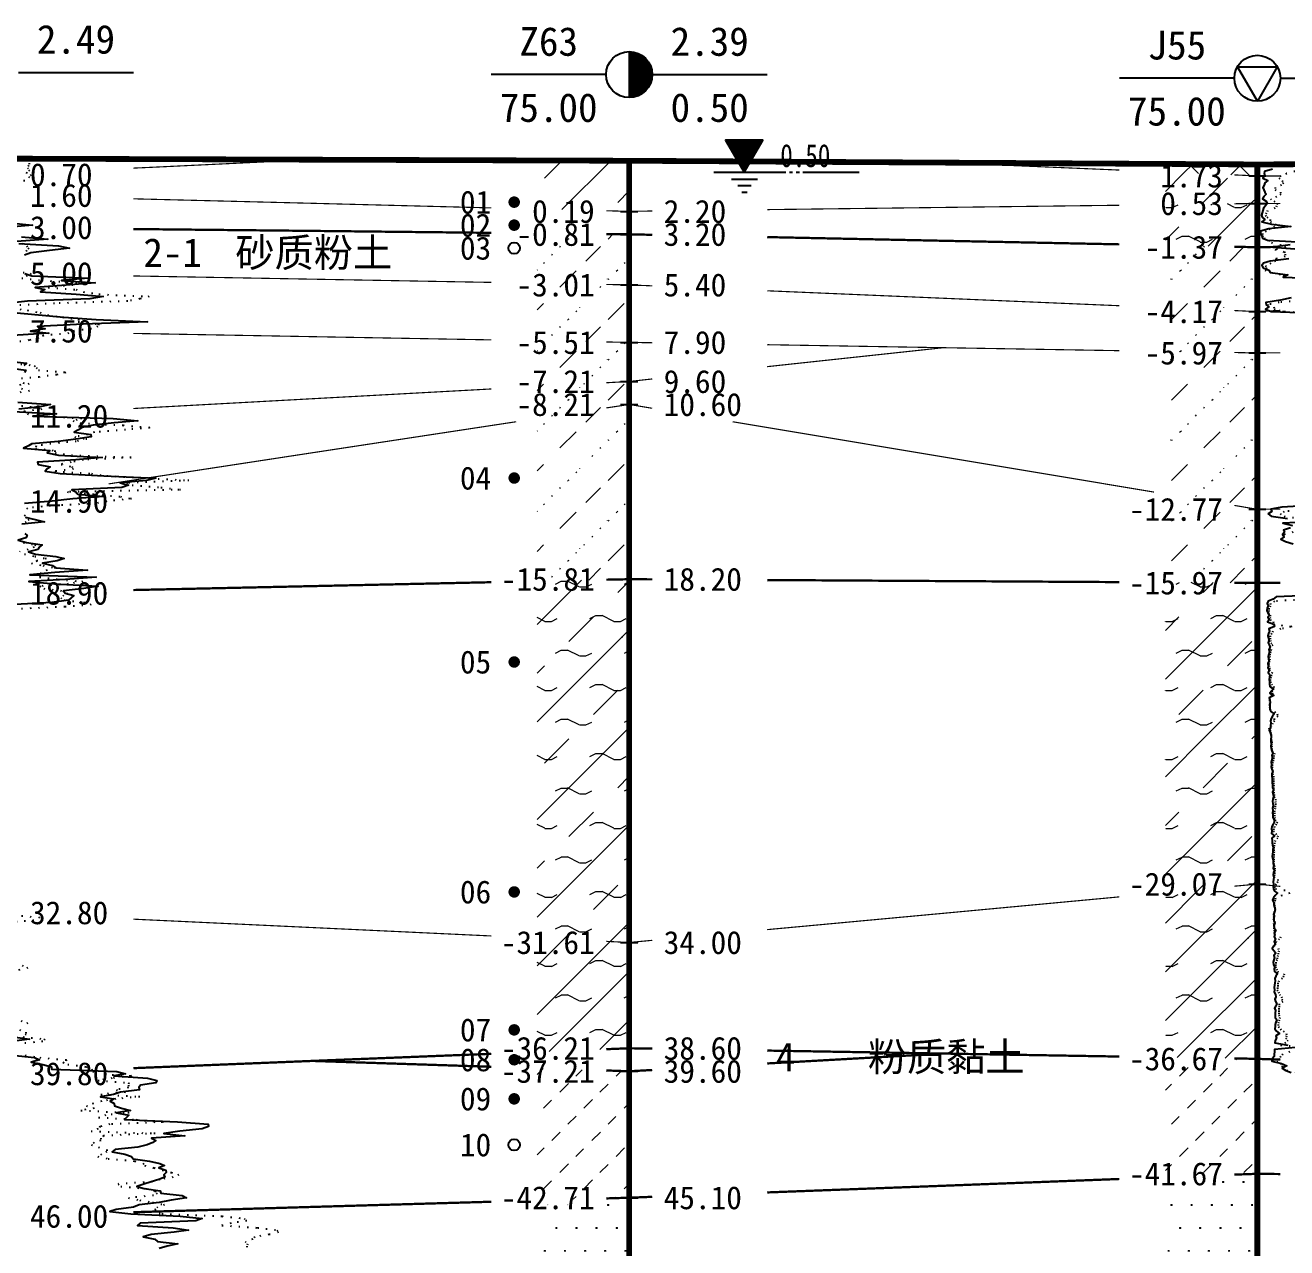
# Model space of a CAD drawing. Extents: x -37 to 3540, y -1485 to 297.
# Drawn here: x 779.8 to 889.5, y -471.7 to -365.4 of the extents above; entities that cross this region are included whole.
import ezdxf
from ezdxf.enums import TextEntityAlignment as Align

# ---------------------------------------------------------------- set-up
doc = ezdxf.new("R2010")
doc.units = 0
doc.linetypes.add('DOT', pattern=[6.35, 0, -6.35])
doc.layers.get('0').update_dxf_attribs({"linetype": 'CONTINUOUS'})
for name, color, linetype in [('CURVE', 200, 'CONTINUOUS'), ('HOLE', 41, 'CONTINUOUS'), ('SAMPLE', 1, 'CONTINUOUS'), ('STRATUM', 241, 'CONTINUOUS')]:
    doc.layers.add(name, color=color, linetype=linetype)
doc.layers.add('HATCH', color=7, linetype='CONTINUOUS', lineweight=13)
doc.styles.add('ST', font='')
doc.styles.get('ST').set_extended_font_data('SimSun')
pattern_1 = [(45, (851.434, -594), (-4.24264, 4.24264), [10, 0]), (45, (852.495, -597.182), (-2.12132, 6.36396), [3, -3])]
pattern_2 = [(45, (851.434, -594), (-7e-07, 6.99998), [1.97196, -7.92754]), (45, (854.2467, -591.171), (-7e-07, 6.99998), [1.99367, -7.90583]), (45, (856.5013, -588.918), (-7e-07, 6.99998), [1.8136, -8.08588]), (26.565, (851.434, -590.5), (7, 7), [0.0965, -15.55598]), (36.8699, (852.1339, -589.8), (7, 7), [0.19775, -34.80225]), (315, (854.934, -587.024), (6.99998, 1e-06), [0.03305, -9.86644]), (26.565, (854.934, -594), (7, 7), [0.14475, -15.50773]), (26.565, (855.634, -593.3), (7, 7), [0.10528, -15.5472]), (90, (855.984, -592.95), (-7, -5e-07), [0.02877, -6.97123]), (26.565, (856.334, -592.6), (7, 7), [0.091, -31.21394]), (36.8699, (857.0339, -591.9), (7, 7), [0.1107, -34.8893]), (45, (857.734, -591.2), (-2e-07, 6.99998), [0.10911, -9.79038]), (315, (858.348, -590.452), (6.99998, 1e-06), [0.03305, -9.86644]), (36.8699, (852.8339, -589.1), (7, 7), [0.10224, -34.89776]), (53.1301, (853.5339, -588.4), (14, 21), [0.13438, -34.86562]), (53.1301, (854.2339, -587.7), (14, 21), [0.12625, -34.87375])]
pattern_3 = [(45, (851.434, -594), (-4.24264, 4.24264), [10, 0]), (45, (852.495, -597.182), (-2.12132, 6.36396), [3, -3]), (26.565, (852.508, -594.2536), (5.999823, 5.999812), [0.567, -12.849]), (0, (851.941, -594.2536), (0, 6), [0.567, -5.433]), (26.565, (849.8526, -594), (5.999823, 5.999812), [0.567, -12.849]), (0, (850.36, -593.7464), (0, 6), [0.567, -5.433]), (153.435, (851.941, -594.2536), (-5.999818, -5e-06), [1.134, -12.2826]), (26.565, (855.508, -591.2536), (5.999823, 5.999812), [0.567, -12.849]), (0, (854.941, -591.2536), (0, 6), [0.567, -5.433]), (26.565, (852.8526, -591), (5.999823, 5.999812), [0.567, -12.849]), (0, (853.36, -590.7464), (0, 6), [0.567, -5.433]), (153.435, (854.941, -591.2536), (-5.999818, -5e-06), [1.134, -12.2826])]
pattern_4 = [(45, (851.434, -594), (-2.12132, 2.12132), [10, 0]), (26.565, (852.508, -594.2536), (5.999823, 5.99981), [0.567, -12.849]), (0, (851.941, -594.2536), (0, 6), [0.567, -5.433]), (26.565, (849.8526, -594), (5.999823, 5.99981), [0.567, -12.849]), (0, (850.36, -593.7464), (0, 6), [0.567, -5.433]), (153.435, (851.941, -594.2536), (-5.999818, -5e-06), [1.134, -12.2826]), (26.565, (855.508, -591.2536), (5.999823, 5.99981), [0.567, -12.849]), (0, (854.941, -591.2536), (0, 6), [0.567, -5.433]), (26.565, (852.8526, -591), (5.999823, 5.99981), [0.567, -12.849]), (0, (853.36, -590.7464), (0, 6), [0.567, -5.433]), (153.435, (854.941, -591.2536), (-5.999818, -5e-06), [1.134, -12.2826])]
pattern_5 = [(45, (851.434, -594), (-6e-07, 6.99998), [0.9473, -8.9522]), (45, (852.834, -592.6), (-6e-07, 6.99998), [0.9869, -8.9126]), (45, (854.234, -591.2), (-6e-07, 6.99998), [1.06018, -8.8393]), (45, (855.634, -589.8), (-6e-07, 6.99998), [0.94918, -8.95032]), (45, (857.034, -588.4), (-6e-07, 6.99998), [1.0365, -8.863]), (45, (854.934, -594), (-6e-07, 6.99998), [1.01335, -8.88615]), (45, (856.334, -592.6), (-6e-07, 6.99998), [1.07896, -12.12037]), (45, (857.734, -591.2), (-6e-07, 6.99998), [0.99882, -8.90067]), (45, (852.134, -589.8), (-4e-07, 6.99998), [1.05533, -8.84416]), (45, (853.534, -588.4), (-4e-07, 6.99998), [1.0365, -8.863])]
pattern_6 = [(82.875, (850.5993, -595.206), (0.000369, 10.000176), [0.0893, -80.5337]), (143.13, (850.7003, -595.2818), (-29.999964, 20.000054), [0.12627, -49.87373]), (172.875, (850.8775, -595.304), (-70.000246, 9.99966), [0.17857, -80.44443]), (206.565, (851.056, -595.2147), (-9.9997, -9.99969), [0.19954, -22.16046]), (243.435, (851.145, -595.0363), (9e-06, -9.9997), [0.19954, -22.16146]), (255.964, (851.2345, -594.679), (-0.0002, -9.9995), [0.36813, -40.86287]), (255.964, (851.5445, -593.439), (-0.0002, -9.9995), [1.2784, -39.9526]), (255.964, (851.613, -593.165), (-0.0002, -9.9995), [0.28235, -40.94865]), (216.87, (851.8032, -592.9108), (-9.999982, -10.000018), [0.12627, -49.87373]), (243.435, (851.702, -592.9865), (9e-06, -9.9997), [0.19954, -22.16146]), (206.565, (851.9817, -592.8215), (-9.9997, -9.99969), [0.19954, -22.16046]), (172.875, (852.1589, -592.8437), (-70.000246, 9.99966), [0.17857, -80.44443]), (143.13, (852.26, -592.9194), (-29.999964, 20.000054), [0.12627, -49.87373]), (82.875, (852.2488, -593.008), (0.000369, 10.000176), [0.0893, -80.5337]), (0, (851.104, -593.66), (0, 10), [0.89286, -9.10714]), (0, (851.4589, -594), (1, 2), [0, -1.75]), (0, (851.4339, -593.975), (1, 2), [0, -1.75]), (0, (851.4339, -594), (1, 2), [0, -1.75]), (0, (851.4089, -594), (1, 2), [0, -1.75]), (0, (851.4339, -594.025), (1, 2), [0, -1.75])]

# ---------------------------------------------------------------- blocks, each defined once
blk = doc.blocks.new('H_sam_hole')
blk.add_line((0, 2), (0, -2))
at = {"const_width": 2}
blk.add_lwpolyline([(0, -1, 0.414214), (1, 0, 0.414214), (0, 1, 1)], format="xyb", dxfattribs=at)
blk.add_circle((0, 0), 2)
blk = doc.blocks.new('H_cpt_hole')
for p, q in [((-1.73, 1), (1.73, 1)), ((0, -2), (-1.73, 1)), ((1.73, 1), (0, -2))]:
    blk.add_line(p, q)
blk.add_circle((0, 0), 2)
blk = doc.blocks.new('SampleSoilUndisturbed')
at = {"const_width": 0.5}
blk.add_lwpolyline([(-0.25, 0, 1), (0.25, 0, 1)], format="xyb", close=True, dxfattribs=at)
blk = doc.blocks.new('SampleSoilDisturbed')
blk.add_circle((0, 0), 0.5)
blk = doc.blocks.new('Gwl')
blk.add_lwpolyline([(0, 0, 0, 3.22, 0), (0, 2.79, 3.22, 3.22, 0)], format="xyseb")
blk.add_lwpolyline([(0, 0), (1.61, 2.79), (-1.61, 2.79)], close=True)
for points in [[(-2.63, 0), (3.61, 0)], [(3.93, 0), (4.21, 0)], [(4.53, 0), (4.8, 0)], [(5.09, 0), (9.99, 0)], [(-1.09, -0.61), (1.16, -0.61)], [(-0.54, -1.14), (0.61, -1.14)], [(-0.19, -1.74), (0.26, -1.74)]]:
    blk.add_lwpolyline(points)
at = {"style": 'ST', "width": 0.8}
blk.add_attdef('*GWL', (3.14, 0.45), '', height=2, dxfattribs=at)

msp = doc.modelspace()

# ---------------------------------------------------------------- hatches: boundary and pattern name
at = {"layer": 'HATCH'}
h = msp.add_hatch(dxfattribs=at)
h.set_pattern_fill('FZNT', color=32, style=0)
h.set_pattern_definition(pattern_1)
h.paths.add_polyline_path([(832.28, -377.18), (824.28, -377.15), (824.28, -381.38), (832.28, -381.58)])
h.paths.add_polyline_path([(823.07, -383.07), (829.77, -383.07), (829.77, -380.13), (823.07, -380.13)], flags=9)
h = msp.add_hatch(dxfattribs=at)
h.set_pattern_fill('STT', color=50, style=0)
h.set_pattern_definition([(45, (851.434, -594), (-2.12132, 2.12132), [10, 0]), (135, (851.434, -594), (-2.12132, -2.12132), [10, 0])])
h.paths.add_polyline_path([(886.91, -377.5), (878.91, -377.45), (878.91, -378.16), (886.91, -378.5)])
h.paths.add_polyline_path([(877.7, -379.99), (884.4, -379.99), (884.4, -377.05), (877.7, -377.05)], flags=9)
h = msp.add_hatch(dxfattribs=at)
h.set_pattern_fill('FZNT', color=32, style=0)
h.set_pattern_definition(pattern_1)
h.paths.add_polyline_path([(886.91, -378.5), (878.91, -378.16), (878.91, -381), (886.91, -380.9)])
h.paths.add_polyline_path([(877.7, -382.39), (884.4, -382.39), (884.4, -379.45), (877.7, -379.45)], flags=9)
h.paths.add_polyline_path([(877.7, -379.99), (884.4, -379.99), (884.4, -377.05), (877.7, -377.05)], flags=9)
h = msp.add_hatch(dxfattribs=at)
h.set_pattern_fill('YNFNT', color=251, style=0)
h.set_pattern_definition(pattern_3)
h.paths.add_polyline_path([(886.91, -380.9), (878.91, -381), (878.91, -384.53), (886.91, -384.7)])
h.paths.add_polyline_path([(876.27, -386.19), (884.4, -386.19), (884.4, -383.25), (876.27, -383.25)], flags=9)
h.paths.add_polyline_path([(877.7, -382.39), (884.4, -382.39), (884.4, -379.45), (877.7, -379.45)], flags=9)
h = msp.add_hatch(dxfattribs=at)
h.set_pattern_fill('SZFT', color=52, style=0)
h.set_pattern_definition(pattern_2)
h.paths.add_polyline_path([(832.28, -383.58), (824.28, -383.49), (824.28, -387.83), (832.28, -387.98)])
h.paths.add_polyline_path([(821.64, -389.47), (829.77, -389.47), (829.77, -386.53), (821.64, -386.53)], flags=9)
h.paths.add_polyline_path([(821.64, -385.07), (829.77, -385.07), (829.77, -382.13), (821.64, -382.13)], flags=9)
h = msp.add_hatch(dxfattribs=at)
h.set_pattern_fill('SZFT', color=52, style=0)
h.set_pattern_definition(pattern_2)
h.paths.add_polyline_path([(886.91, -384.7), (878.91, -384.53), (878.91, -389.96), (886.91, -390.3)])
h.paths.add_polyline_path([(876.28, -391.78), (884.4, -391.78), (884.4, -388.87), (876.28, -388.87)], flags=9)
h.paths.add_polyline_path([(876.27, -386.19), (884.4, -386.19), (884.4, -383.25), (876.27, -383.25)], flags=9)
h = msp.add_hatch(dxfattribs=at)
h.set_pattern_fill('SZFT', color=52, style=0)
h.set_pattern_definition(pattern_2)
h.paths.add_polyline_path([(832.28, -387.98), (824.28, -387.83), (824.28, -392.83), (832.28, -392.98)])
h.paths.add_polyline_path([(821.64, -394.46), (829.77, -394.46), (829.77, -391.55), (821.64, -391.55)], flags=9)
h.paths.add_polyline_path([(821.64, -389.47), (829.77, -389.47), (829.77, -386.53), (821.64, -386.53)], flags=9)
h = msp.add_hatch(dxfattribs=at)
h.set_pattern_fill('SZFT', color=52, style=0)
h.set_pattern_definition(pattern_2)
h.paths.add_polyline_path([(886.91, -390.3), (878.91, -389.96), (878.91, -393.76), (886.91, -393.9)])
h.paths.add_polyline_path([(876.27, -395.39), (884.4, -395.39), (884.4, -392.45), (876.27, -392.45)], flags=9)
h.paths.add_polyline_path([(876.28, -391.78), (884.4, -391.78), (884.4, -388.87), (876.28, -388.87)], flags=9)
h = msp.add_hatch(dxfattribs=at)
h.set_pattern_fill('SZFT', color=52, style=0)
h.set_pattern_definition(pattern_2)
h.paths.add_polyline_path([(832.28, -392.98), (824.28, -392.83), (824.28, -396.81), (832.28, -396.38)])
h.paths.add_polyline_path([(821.64, -397.86), (829.77, -397.86), (829.77, -394.95), (821.64, -394.95)], flags=9)
h.paths.add_polyline_path([(821.64, -394.46), (829.77, -394.46), (829.77, -391.55), (821.64, -391.55)], flags=9)
h = msp.add_hatch(dxfattribs=at)
h.set_pattern_fill('SZFT', color=52, style=0)
h.set_pattern_definition(pattern_2)
h.paths.add_polyline_path([(886.91, -393.9), (878.91, -393.76), (878.91, -406.16), (886.91, -407.5)])
h.paths.add_polyline_path([(874.85, -408.98), (884.4, -408.98), (884.4, -406.07), (874.85, -406.07)], flags=9)
h.paths.add_polyline_path([(876.27, -395.39), (884.4, -395.39), (884.4, -392.45), (876.27, -392.45)], flags=9)
h = msp.add_hatch(dxfattribs=at)
h.set_pattern_fill('SZFT', color=52, style=0)
h.set_pattern_definition(pattern_2)
h.paths.add_polyline_path([(832.28, -396.38), (824.28, -396.81), (824.28, -399.6), (832.28, -398.38)])
h.paths.add_polyline_path([(821.64, -399.87), (829.77, -399.87), (829.77, -396.93), (821.64, -396.93)], flags=9)
h.paths.add_polyline_path([(821.64, -397.86), (829.77, -397.86), (829.77, -394.95), (821.64, -394.95)], flags=9)
h = msp.add_hatch(dxfattribs=at)
h.set_pattern_fill('SZFT', color=52, style=0)
h.set_pattern_definition(pattern_2)
h.paths.add_polyline_path([(832.28, -398.38), (824.28, -399.6), (824.28, -413.75), (832.28, -413.58)])
h.paths.add_polyline_path([(820.21, -415.07), (829.77, -415.07), (829.77, -412.13), (820.21, -412.13)], flags=9)
h.paths.add_polyline_path([(821.64, -399.87), (829.77, -399.87), (829.77, -396.93), (821.64, -396.93)], flags=9)
h = msp.add_hatch(dxfattribs=at)
h.set_pattern_fill('SZFT', color=52, style=0)
h.set_pattern_definition(pattern_2)
h.paths.add_polyline_path([(886.91, -407.5), (878.91, -406.16), (878.91, -413.85), (886.91, -413.9)])
h.paths.add_polyline_path([(874.84, -415.39), (884.4, -415.39), (884.4, -412.45), (874.84, -412.45)], flags=9)
h.paths.add_polyline_path([(874.85, -408.98), (884.4, -408.98), (884.4, -406.07), (874.85, -406.07)], flags=9)
h = msp.add_hatch(dxfattribs=at)
h.set_pattern_fill('YNFNT', color=251, style=0)
h.set_pattern_definition(pattern_3)
h.paths.add_polyline_path([(832.28, -413.58), (824.28, -413.75), (824.28, -444.8), (832.28, -445.18)])
h.paths.add_polyline_path([(820.21, -446.67), (829.77, -446.67), (829.77, -443.73), (820.21, -443.73)], flags=9)
h.paths.add_polyline_path([(820.21, -415.07), (829.77, -415.07), (829.77, -412.13), (820.21, -412.13)], flags=9)
h = msp.add_hatch(dxfattribs=at)
h.set_pattern_fill('YNFNT', color=251, style=0)
h.set_pattern_definition(pattern_3)
h.paths.add_polyline_path([(886.91, -413.9), (878.91, -413.85), (878.91, -440.84), (886.91, -440.1)])
h.paths.add_polyline_path([(874.84, -441.59), (884.4, -441.59), (884.4, -438.65), (874.84, -438.65)], flags=9)
h.paths.add_polyline_path([(874.84, -415.39), (884.4, -415.39), (884.4, -412.45), (874.84, -412.45)], flags=9)
h = msp.add_hatch(dxfattribs=at)
h.set_pattern_fill('YNNT', color=251, style=0)
h.set_pattern_definition(pattern_4)
h.paths.add_polyline_path([(886.91, -440.1), (878.91, -440.84), (878.91, -455.16), (886.91, -455.3)])
h.paths.add_polyline_path([(874.84, -456.79), (884.4, -456.79), (884.4, -453.85), (874.84, -453.85)], flags=9)
h.paths.add_polyline_path([(874.84, -441.59), (884.4, -441.59), (884.4, -438.65), (874.84, -438.65)], flags=9)
h = msp.add_hatch(dxfattribs=at)
h.set_pattern_fill('YNNT', color=251, style=0)
h.set_pattern_definition(pattern_4)
h.paths.add_polyline_path([(832.28, -445.18), (824.28, -444.8), (824.28, -454.7), (832.28, -454.38)])
h.paths.add_polyline_path([(820.21, -455.87), (829.77, -455.87), (829.77, -452.93), (820.21, -452.93)], flags=9)
h.paths.add_polyline_path([(820.21, -446.67), (829.77, -446.67), (829.77, -443.73), (820.21, -443.73)], flags=9)
h = msp.add_hatch(dxfattribs=at)
h.set_pattern_fill('NZFT', color=52, style=0)
h.set_pattern_definition(pattern_5)
h.paths.add_polyline_path([(886.91, -455.3), (878.91, -455.16), (878.91, -465.6), (886.91, -465.3)])
h.paths.add_polyline_path([(874.84, -466.79), (884.4, -466.79), (884.4, -463.85), (874.84, -463.85)], flags=9)
h.paths.add_polyline_path([(874.84, -456.79), (884.4, -456.79), (884.4, -453.85), (874.84, -453.85)], flags=9)
h = msp.add_hatch(dxfattribs=at)
h.set_pattern_fill('NZFT', color=52, style=0)
h.set_pattern_definition(pattern_5)
h.paths.add_polyline_path([(832.28, -456.38), (824.28, -456.12), (824.28, -467.61), (832.28, -467.38)])
h.paths.add_polyline_path([(820.21, -468.86), (829.77, -468.86), (829.77, -465.95), (820.21, -465.95)], flags=9)
h.paths.add_polyline_path([(820.21, -457.87), (829.77, -457.87), (829.77, -454.93), (820.21, -454.93)], flags=9)
h = msp.add_hatch(dxfattribs=at)
h.set_pattern_fill('FS', color=142, style=0)
h.set_pattern_definition(pattern_6)
h.paths.add_polyline_path([(886.91, -465.3), (878.91, -465.6), (878.91, -491.78), (886.91, -492.5)])
h.paths.add_polyline_path([(874.85, -493.98), (884.4, -493.98), (884.4, -491.08), (874.85, -491.08)], flags=9)
h.paths.add_polyline_path([(874.84, -466.79), (884.4, -466.79), (884.4, -463.85), (874.84, -463.85)], flags=9)
h = msp.add_hatch(dxfattribs=at)
h.set_pattern_fill('FS', color=142, style=0)
h.set_pattern_definition(pattern_6)
h.paths.add_polyline_path([(832.28, -467.38), (824.28, -467.61), (824.28, -486.94), (832.28, -487.58)])
h.paths.add_polyline_path([(820.21, -489.07), (829.77, -489.07), (829.77, -486.13), (820.21, -486.13)], flags=9)
h.paths.add_polyline_path([(820.21, -468.86), (829.77, -468.86), (829.77, -465.95), (820.21, -465.95)], flags=9)

# ---------------------------------------------------------------- linework, layer by layer
at = {"layer": 'CURVE', "color": 100, "linetype": 'DOT', "ltscale": 0.1}
for points in [[(780.1, -377.39), (780.08, -377.59), (779.95, -377.79), (780.12, -377.99), (779.82, -378.19), (780.26, -378.39), (780.05, -378.59), (780.44, -378.79), (779.3, -378.99)], [(890.18, -378.1), (889.44, -378.3), (888.94, -378.5), (888.78, -378.7), (889.06, -378.9), (889.19, -379.1), (889.01, -379.3), (888.47, -379.5), (888.45, -379.7), (888.91, -379.9), (888.95, -380.1), (888.57, -380.3), (888.04, -380.5), (888.35, -380.7), (888.62, -380.9), (888.58, -381.1), (888.47, -381.3), (887.8, -381.5), (887.68, -381.7), (887.61, -381.9), (887.73, -382.1), (888.03, -382.3), (888.04, -382.5), (888.57, -382.7), (888.39, -382.9), (888, -383.1), (887.67, -383.3), (887.35, -383.5), (887.37, -383.7), (887.49, -383.9), (887.88, -384.1), (888.14, -384.3), (888.89, -384.5), (889.38, -384.7), (888.44, -384.9), (889.28, -385.1), (889.34, -385.3), (889.34, -385.5), (888.52, -385.7), (888.5, -385.9), (888.09, -386.1), (887.62, -386.3), (887.74, -386.5), (887.58, -386.7), (888.09, -386.9), (889.18, -387.1), (889.65, -387.3)], [(779.42, -384.39), (779.89, -384.59), (780.06, -384.79), (779.89, -384.99), (779.73, -385.19)], [(778.84, -386.79), (780.27, -386.99), (779.93, -387.19), (779.45, -387.39), (781.2, -387.59), (784.47, -387.79), (783.9, -387.99), (781.76, -388.19), (784.18, -388.39), (784.8, -388.59), (786.17, -388.79), (790.54, -388.99), (789.72, -389.19), (788.67, -389.39), (782.31, -389.59), (778.51, -389.79)], [(891.24, -389.3), (888.82, -389.5), (887.79, -389.7), (888.35, -389.9), (888.37, -390.1), (889.25, -390.3), (893.83, -390.5)], [(778.58, -389.99), (779.93, -390.19), (781.06, -390.39), (781.69, -390.59), (783, -390.79), (784.4, -390.99), (784.37, -391.19), (786.13, -391.39), (786.07, -391.59), (785.51, -391.79), (783.99, -391.99), (783.56, -392.19), (781.36, -392.39), (780.95, -392.59), (780.1, -392.79), (778.77, -392.99)], [(778.63, -394.79), (780.54, -394.99), (780.72, -395.19), (780.9, -395.39), (783.3, -395.59), (782.48, -395.79), (780.99, -395.99), (778.65, -396.19)], [(778.83, -396.39), (780.1, -396.59), (778.37, -396.79)], [(779.43, -396.99), (780.13, -397.19), (779, -397.39)], [(778.71, -398.39), (780.22, -398.59), (781.2, -398.79), (779.57, -398.99), (779.95, -399.19), (780.9, -399.39), (785, -399.59), (783.93, -399.79), (784.52, -399.99), (788.27, -400.19), (790.59, -400.39), (788.49, -400.59), (785.77, -400.79), (785.17, -400.99), (784.07, -401.19), (785.11, -401.39), (784.19, -401.59), (781.98, -401.79), (780.71, -401.99), (780.64, -402.19), (782.34, -402.39), (782.34, -402.59), (783.77, -402.79), (788.96, -402.99), (784.81, -403.19), (783.75, -403.39), (782.87, -403.59), (783.79, -403.79), (783.96, -403.99), (782.33, -404.19), (785.51, -404.39), (786.84, -404.59), (790.58, -404.79), (793.99, -404.99), (788.6, -405.19), (789.05, -405.39), (791.56, -405.59), (793.27, -405.79), (783.42, -405.99), (785.7, -406.19), (788.03, -406.39), (789.01, -406.59), (786.86, -406.79), (785.95, -406.99), (781.95, -407.19), (779.94, -407.39), (779.68, -407.59)], [(779.66, -407.99), (779.9, -408.19), (780.07, -408.39), (779.82, -408.59), (779.59, -408.79)], [(891.13, -407.5), (889.24, -407.7), (888.89, -407.9), (889.23, -408.1), (890.66, -408.3)], [(890.03, -409.5), (889.21, -409.7), (889.79, -409.9)], [(779.68, -411.39), (780.59, -411.59), (781.57, -411.79), (780.76, -411.99), (780.29, -412.19), (781.31, -412.39), (782.36, -412.59), (781.65, -412.79), (781.14, -412.99), (781.1, -413.19), (781, -413.39), (782.61, -413.59), (784.77, -413.79), (783.52, -413.99), (781.02, -414.19), (781.36, -414.39), (783.04, -414.59), (783.44, -414.79), (783.09, -414.99), (782.84, -415.19), (783.14, -415.39), (784.83, -415.59), (785.5, -415.79), (783.2, -415.99), (778.36, -416.19)], [(779.58, -410.39), (780.66, -410.59), (780.52, -410.79), (780.01, -410.99), (779.27, -411.19)], [(891.61, -415.3), (888.39, -415.5), (888.04, -415.7), (888.03, -415.9), (887.92, -416.1), (887.92, -416.3), (887.87, -416.5), (888.02, -416.7), (888, -416.9), (888.03, -417.1), (888.31, -417.3), (888.26, -417.5), (889.9, -417.7), (888.96, -417.9), (888.25, -418.1), (888.17, -418.3), (888.01, -418.5), (888.03, -418.7), (888.03, -418.9), (888.07, -419.1), (888.26, -419.3), (887.97, -419.5), (888.1, -419.7), (888.04, -419.9), (888, -420.1), (887.97, -420.3), (888, -420.5), (887.94, -420.7), (887.92, -420.9), (887.9, -421.1), (887.97, -421.3), (887.94, -421.5), (888.23, -421.7), (888.11, -421.9), (888.11, -422.1), (888.01, -422.3), (888.04, -422.5), (888.13, -422.7), (888.35, -422.9), (888.33, -423.1), (888.18, -423.3), (888.22, -423.5), (888.16, -423.7), (887.98, -423.9), (887.98, -424.1), (887.97, -424.3), (888, -424.5), (887.98, -424.7), (887.99, -424.9), (888.41, -425.1), (888.63, -425.3), (888.7, -425.5), (888.36, -425.7), (888.41, -425.9), (888.24, -426.1), (888.14, -426.3), (887.9, -426.5), (888.01, -426.7), (888.06, -426.9), (888.12, -427.1), (888.11, -427.3), (888.11, -427.5), (888.16, -427.7), (888.15, -427.9), (888.15, -428.1), (888.16, -428.3), (888.2, -428.5), (888.39, -428.7), (888.35, -428.9), (888.32, -429.1), (888.28, -429.3), (888.26, -429.5), (888.19, -429.7), (888.2, -429.9), (888.2, -430.1), (888.22, -430.3), (888.24, -430.5), (888.31, -430.7), (888.31, -430.9), (888.3, -431.1), (888.32, -431.3), (888.33, -431.5), (888.31, -431.7), (888.31, -431.9), (888.34, -432.1), (888.37, -432.3), (888.37, -432.5), (888.49, -432.7), (888.47, -432.9), (888.49, -433.1), (888.46, -433.3), (888.46, -433.5), (888.38, -433.7), (888.4, -433.9), (888.4, -434.1), (888.39, -434.3), (888.46, -434.5), (888.65, -434.7), (888.57, -434.9), (888.4, -435.1), (888.33, -435.3), (888.29, -435.5), (888.51, -435.7), (888.69, -435.9), (888.66, -436.1), (888.47, -436.3), (888.4, -436.5), (888.38, -436.7), (888.34, -436.9), (888.35, -437.1), (888.36, -437.3), (888.33, -437.5), (888.35, -437.7), (888.34, -437.9), (888.32, -438.1), (888.35, -438.3), (888.36, -438.5), (888.42, -438.7), (888.43, -438.9), (888.39, -439.1), (888.39, -439.3), (888.33, -439.5), (888.69, -439.7), (888.68, -439.9), (888.54, -440.1), (888.41, -440.3), (888.49, -440.5), (889.77, -440.7)], [(889.72, -440.9), (889.06, -441.1), (888.46, -441.3), (888.49, -441.5), (888.36, -441.7), (888.39, -441.9), (888.42, -442.1), (888.46, -442.3), (888.39, -442.5), (888.31, -442.7), (888.33, -442.9), (888.28, -443.1), (888.4, -443.3), (888.31, -443.5), (888.36, -443.7), (888.34, -443.9), (888.36, -444.1), (888.38, -444.3), (888.38, -444.5), (888.93, -444.7), (888.82, -444.9), (888.54, -445.1), (888.52, -445.3), (888.22, -445.5), (888.71, -445.7), (888.77, -445.9), (888.73, -446.1), (888.69, -446.3), (888.62, -446.5), (888.63, -446.7), (888.52, -446.9), (888.49, -447.1), (888.5, -447.3), (888.58, -447.5), (888.65, -447.7), (889.23, -447.9), (889.22, -448.1), (889.1, -448.3), (888.78, -448.5), (888.69, -448.7), (888.69, -448.9), (888.67, -449.1), (888.63, -449.3), (888.74, -449.5), (888.84, -449.7), (889.02, -449.9), (889.05, -450.1), (889.12, -450.3), (888.82, -450.5), (888.8, -450.7), (888.79, -450.9), (888.77, -451.1), (888.77, -451.3), (888.79, -451.5), (888.85, -451.7), (888.82, -451.9), (888.74, -452.1), (888.71, -452.3), (888.75, -452.5), (888.91, -452.7), (889.15, -452.9), (889.41, -453.1), (889.45, -453.3), (889.36, -453.5), (889.56, -453.7), (889.38, -453.9), (888.93, -454.1), (891.58, -454.3)], [(778.71, -442.79), (780.9, -442.99), (781.24, -443.19), (779, -443.39)], [(779.49, -447.19), (779.99, -447.39), (779.16, -447.59)], [(779.4, -451.99), (779.98, -452.19), (779.6, -452.39)], [(779.26, -452.79), (779.82, -452.99), (779.82, -453.19), (779.55, -453.39), (781.46, -453.59), (781.28, -453.79), (779.26, -453.99)], [(779.74, -454.99), (781.02, -455.19), (783.37, -455.39), (783.04, -455.59), (783.46, -455.79), (785.07, -455.99), (785.51, -456.19), (785.63, -456.39), (785.86, -456.59), (788.99, -456.79), (787.32, -456.99), (786.09, -457.19), (788.77, -457.39), (788.73, -457.59), (788.73, -457.79), (787.68, -457.99), (788.47, -458.19), (786.34, -458.39), (789.71, -458.59), (787.64, -458.79), (786.41, -458.99), (785.68, -459.19), (785.09, -459.39), (785.74, -459.59), (784.6, -459.79), (788.79, -459.99), (786.76, -460.19), (786.14, -460.39), (789.38, -460.59), (791.77, -460.79), (787.12, -460.99), (786.27, -461.19), (786.09, -461.39), (785.49, -461.59), (791.05, -461.79), (786.56, -461.99), (786.33, -462.19), (786.32, -462.39), (785.75, -462.59), (785.51, -462.79), (786.13, -462.99), (786.86, -463.19), (786.86, -463.39), (786.38, -463.59), (786.07, -463.79), (786.96, -463.99), (789.28, -464.19), (790, -464.39), (790.14, -464.59), (790.96, -464.79), (791.69, -464.99), (792.47, -465.19), (793.11, -465.39), (792.62, -465.59), (791.47, -465.79), (790.82, -465.99), (787.83, -466.19), (788.07, -466.39), (790.22, -466.59), (791.06, -466.79), (791.24, -466.99), (790.92, -467.19), (788.73, -467.39), (789.72, -467.59), (790.82, -467.79), (791.88, -467.99), (791.25, -468.19), (791.1, -468.39), (790.67, -468.59), (791.64, -468.79), (796.88, -468.99), (798.79, -469.19), (799.02, -469.39), (797.66, -469.59), (796.86, -469.79), (799.96, -469.99), (801.65, -470.19), (801.78, -470.39), (800.98, -470.59), (799.73, -470.79), (799.54, -470.99), (798.87, -471.19), (799.08, -471.39), (799.03, -471.59), (799.03, -471.79)], [(889.73, -454.7), (889.13, -454.9), (888.95, -455.1), (888.85, -455.3), (888.59, -455.5), (888.9, -455.7), (889.08, -455.9), (889.08, -456.1), (889.46, -456.3), (890.81, -456.5)]]:
    msp.add_lwpolyline(points, dxfattribs=at)
at = {"layer": 'CURVE', "color": 30, "linetype": 'Continuous'}
for points in [[(888.22, -377.9), (887.54, -378.1), (887.51, -378.3), (887.57, -378.5), (887.4, -378.7), (887.83, -378.9), (887.57, -379.1), (887.51, -379.3), (887.38, -379.5), (887.48, -379.7), (887.56, -379.9), (887.67, -380.1), (887.48, -380.3), (887.35, -380.5), (887.69, -380.7), (887.77, -380.9), (887.61, -381.1), (887.44, -381.3), (887.38, -381.5), (887.34, -381.7), (887.28, -381.9), (887.32, -382.1), (887.56, -382.3), (887.3, -382.5), (888.14, -382.7), (889.81, -382.9), (887.91, -383.1), (887.19, -383.3), (887.17, -383.5), (887.3, -383.7), (887.36, -383.9), (887.79, -384.1), (891.41, -384.3)], [(778.39, -382.59), (780.4, -382.79), (778.1, -382.99)], [(779.43, -383.79), (781.72, -383.99), (779.03, -384.19)], [(779.19, -384.39), (782.64, -384.59), (783.61, -384.79), (781.87, -384.99), (780.24, -385.19), (779.7, -385.39)], [(889.75, -384.5), (888.25, -384.7), (890.93, -384.9)], [(889.66, -385.7), (888.03, -385.9), (887.43, -386.1), (887.31, -386.3), (887.42, -386.5), (887.91, -386.7), (888.02, -386.9), (889.56, -387.1), (889.15, -387.3), (894.64, -387.5)], [(779.73, -386.99), (780.32, -387.19), (785.24, -387.39), (782.91, -387.59), (785.84, -387.79), (783.33, -387.99), (780.62, -388.19), (781.45, -388.39), (781.07, -388.59), (784.19, -388.79), (786.52, -388.99), (785.37, -389.19), (779.94, -389.39), (778.1, -389.59)], [(889.85, -389.1), (888.92, -389.3), (887.65, -389.5), (887.69, -389.7), (887.9, -389.9), (887.63, -390.1), (888.1, -390.3), (893.78, -390.5)], [(778.73, -390.39), (780.91, -390.59), (783.11, -390.79), (785.93, -390.99), (790.39, -391.19), (784.8, -391.39), (780.81, -391.59), (781.48, -391.79), (780.21, -391.99), (781.81, -392.19), (778.69, -392.39)], [(778.05, -394.59), (779.86, -394.79), (779.62, -394.99)], [(778.32, -395.19), (779.8, -395.39), (779.69, -395.59)], [(779.11, -398.19), (781.96, -398.39), (781.05, -398.59), (779.2, -398.79)], [(778.73, -398.99), (782.48, -399.19), (780.41, -399.39), (787.4, -399.59), (789.54, -399.79), (787.5, -399.99), (785.66, -400.19), (784.67, -400.39), (784.38, -400.59), (784.02, -400.79), (785.47, -400.99), (785.49, -401.19), (784.17, -401.39), (782.61, -401.59), (780.34, -401.79), (780.05, -401.99), (779.6, -402.19), (781.91, -402.39), (781.67, -402.59), (782.64, -402.79), (786.45, -402.99), (784.16, -403.19), (780.81, -403.39), (780.87, -403.59), (781.92, -403.79), (781.67, -403.99), (781.5, -404.19), (782.78, -404.39), (786.58, -404.59), (791.11, -404.79), (790.3, -404.99), (788, -405.19), (788.75, -405.39), (788.16, -405.59), (783.8, -405.79), (784.17, -405.99), (784.32, -406.19), (786.56, -406.39), (783.89, -406.59), (782.11, -406.79), (779.69, -406.99)], [(892.49, -407.1), (889.05, -407.3), (888.09, -407.5), (888.17, -407.7), (887.86, -407.9), (888.11, -408.1), (889.53, -408.3)], [(779.74, -408.19), (780.63, -408.39), (781.44, -408.59), (779.46, -408.79)], [(889.8, -409.1), (889.17, -409.3), (889.27, -409.5), (889.11, -409.7), (889.25, -409.9), (888.95, -410.1), (889.37, -410.3), (890.01, -410.5)], [(893.29, -408.5), (889.13, -408.7), (889.97, -408.9)], [(779.72, -409.59), (779.92, -409.79), (779.81, -409.99), (779.14, -410.19), (779.88, -410.39), (781.22, -410.59), (780.98, -410.79), (780.85, -410.99), (780.05, -411.19), (780.66, -411.39), (782.41, -411.59), (783.13, -411.79), (782.53, -411.99), (781.25, -412.19), (782.13, -412.39), (782.41, -412.59), (785.18, -412.79), (782.34, -412.99), (780.17, -413.19), (785.93, -413.39), (783.25, -413.59), (780.07, -413.79), (782.31, -413.99), (786.11, -414.19), (784.86, -414.39), (783.07, -414.59), (783.23, -414.79), (783.97, -414.99), (783.76, -415.19), (783.52, -415.39), (782.07, -415.59), (778.87, -415.79)], [(893.38, -414.9), (888.55, -415.1), (888.27, -415.3), (887.85, -415.5), (887.77, -415.7), (887.85, -415.9), (887.77, -416.1), (887.74, -416.3), (887.82, -416.5), (887.96, -416.7), (887.82, -416.9), (887.95, -417.1), (887.8, -417.3), (888.35, -417.5), (888.4, -417.7), (887.92, -417.9), (887.98, -418.1), (887.88, -418.3), (887.83, -418.5), (887.89, -418.7), (887.9, -418.9), (887.86, -419.1), (887.93, -419.3), (888.02, -419.5), (887.92, -419.7), (887.96, -419.9), (887.9, -420.1), (887.86, -420.3), (887.88, -420.5), (887.91, -420.7), (887.83, -420.9), (887.84, -421.1), (887.83, -421.3), (887.94, -421.5), (887.86, -421.7), (887.99, -421.9), (887.97, -422.1), (887.93, -422.3), (887.96, -422.5), (887.98, -422.7), (887.99, -422.9), (888.3, -423.1), (888.16, -423.3), (888, -423.5), (888.34, -423.7), (887.95, -423.9), (887.99, -424.1), (888.01, -424.3), (887.98, -424.5), (888, -424.7), (887.99, -424.9), (888.07, -425.1), (888.38, -425.3), (888.23, -425.5), (888.12, -425.7), (888.04, -425.9), (888.08, -426.1), (888.04, -426.3), (888.06, -426.5), (887.95, -426.7), (888.03, -426.9), (888.09, -427.1), (888.11, -427.3), (888.09, -427.5), (888.08, -427.7), (888.11, -427.9), (888.09, -428.1), (888.12, -428.3), (888.16, -428.5), (888.25, -428.7), (888.16, -428.9), (888.2, -429.1), (888.17, -429.3), (888.12, -429.5), (888.13, -429.7), (888.12, -429.9), (888.18, -430.1), (888.25, -430.3), (888.16, -430.5), (888.17, -430.7), (888.2, -430.9), (888.21, -431.1), (888.2, -431.3), (888.24, -431.5), (888.24, -431.7), (888.31, -431.9), (888.24, -432.1), (888.27, -432.3), (888.31, -432.5), (888.25, -432.7), (888.22, -432.9), (888.26, -433.1), (888.28, -433.3), (888.24, -433.5), (888.26, -433.7), (888.22, -433.9), (888.25, -434.1), (888.26, -434.3), (888.36, -434.5), (888.37, -434.7), (888.27, -434.9), (888.18, -435.1), (888.14, -435.3), (888.16, -435.5), (888.13, -435.7), (888.41, -435.9), (888.16, -436.1), (888.21, -436.3), (888.21, -436.5), (888.22, -436.7), (888.27, -436.9), (888.25, -437.1), (888.25, -437.3), (888.24, -437.5), (888.19, -437.7), (888.25, -437.9), (888.27, -438.1), (888.28, -438.3), (888.34, -438.5), (888.28, -438.7), (888.41, -438.9), (888.31, -439.1), (888.28, -439.3), (888.35, -439.5), (888.32, -439.7), (888.28, -439.9), (888.3, -440.1), (888.28, -440.3), (888.31, -440.5), (888.4, -440.7), (888.66, -440.9), (888.47, -441.1), (888.31, -441.3), (888.24, -441.5), (888.35, -441.7), (888.35, -441.9), (888.4, -442.1), (888.47, -442.3), (888.4, -442.5), (888.33, -442.7), (888.37, -442.9), (888.35, -443.1), (888.33, -443.3), (888.44, -443.5), (888.34, -443.7), (888.38, -443.9), (888.53, -444.1), (888.4, -444.3), (888.4, -444.5), (888.37, -444.7), (888.48, -444.9), (888.38, -445.1), (888.45, -445.3), (888.34, -445.5), (888.19, -445.7), (888.37, -445.9), (888.53, -446.1), (888.34, -446.3), (888.39, -446.5), (888.35, -446.7), (888.28, -446.9), (888.32, -447.1), (888.4, -447.3), (888.37, -447.5), (888.41, -447.7), (888.67, -447.9), (888.53, -448.1), (888.43, -448.3), (888.45, -448.5), (888.42, -448.7), (888.39, -448.9), (888.37, -449.1), (888.4, -449.3), (888.37, -449.5), (888.48, -449.7), (888.51, -449.9), (888.44, -450.1), (888.48, -450.3), (888.59, -450.5), (888.51, -450.7), (888.41, -450.9), (888.48, -451.1), (888.46, -451.3), (888.45, -451.5), (888.47, -451.7), (888.59, -451.9), (888.53, -452.1), (888.47, -452.3), (888.45, -452.5), (888.44, -452.7), (888.58, -452.9), (888.83, -453.1), (888.53, -453.3), (888.57, -453.5), (888.46, -453.7), (888.44, -453.9), (889.56, -454.1)], [(778.7, -453.39), (780.12, -453.59), (778.57, -453.79)], [(778.62, -454.99), (780.56, -455.19), (780.99, -455.39), (780.27, -455.59), (781.29, -455.79), (782.04, -455.99), (782.04, -456.19), (787.72, -456.39), (788.48, -456.59), (787.45, -456.79), (790.4, -456.99), (791.2, -457.19), (791.1, -457.39), (789.78, -457.59), (789.64, -457.79), (789.7, -457.99), (788.05, -458.19), (787.42, -458.39), (786.3, -458.59), (787.46, -458.79), (787.13, -458.99), (787.49, -459.19), (787.51, -459.39), (788.14, -459.59), (788.9, -459.79), (787.7, -459.99), (788.77, -460.19), (788.55, -460.39), (788.38, -460.59), (793, -460.79), (795.66, -460.99), (795.69, -461.19), (795.14, -461.39), (793.19, -461.59), (791.8, -461.79), (793.64, -461.99), (790.74, -462.19), (791.11, -462.39), (790.85, -462.59), (790.37, -462.79), (789.56, -462.99), (787.57, -463.19), (787.32, -463.39), (788.43, -463.59), (788.99, -463.79), (789.15, -463.99), (790.56, -464.19), (791.46, -464.39), (791.86, -464.59), (791.38, -464.79), (791.98, -464.99), (792.02, -465.19), (791.8, -465.39), (791.91, -465.59), (791.38, -465.79), (790.72, -465.99), (790.06, -466.19), (789.46, -466.39), (790.09, -466.59), (791.49, -466.79), (791.54, -466.99), (793.39, -467.19), (793.77, -467.39), (792.44, -467.59), (791.4, -467.79), (789.67, -467.99), (789.16, -468.19), (787.65, -468.39), (787.1, -468.59), (788.94, -468.79), (793.24, -468.99), (795.15, -469.19), (794.58, -469.39), (789.76, -469.59), (789.53, -469.79), (792.63, -469.99), (793.95, -470.19), (792.71, -470.39), (790.72, -470.59), (790.02, -470.79), (791.04, -470.99), (791.25, -471.19), (793.04, -471.39), (792.09, -471.59), (791.4, -471.79)], [(890.23, -454.3), (888.41, -454.5), (888.41, -454.7), (888.37, -454.9), (888.37, -455.1), (888.21, -455.3), (888.18, -455.5), (889, -455.7), (889.46, -455.9), (889.08, -456.1), (889.39, -456.3), (889.84, -456.5)]]:
    msp.add_lwpolyline(points, dxfattribs=at)
at = {"layer": 'HOLE', "linetype": 'Continuous'}
for points in [[(779.17, -369.49), (789.17, -369.49)], [(830.28, -369.68), (820.28, -369.68)], [(834.28, -369.68), (844.28, -369.68)], [(884.91, -370), (874.91, -370)], [(888.91, -370), (898.91, -370)], [(886.16, -378.5), (887.66, -378.5)], [(831.53, -381.58), (833.03, -381.58)], [(886.16, -380.9), (887.66, -380.9)], [(831.53, -383.58), (833.03, -383.58)], [(886.16, -384.7), (887.66, -384.7)], [(831.53, -387.98), (833.03, -387.98)], [(886.16, -390.3), (887.66, -390.3)], [(831.53, -392.98), (833.03, -392.98)], [(886.16, -393.9), (887.66, -393.9)], [(831.53, -396.38), (833.03, -396.38)], [(831.53, -398.38), (833.03, -398.38)], [(886.16, -407.5), (887.66, -407.5)], [(831.53, -413.58), (833.03, -413.58)], [(886.16, -413.9), (887.66, -413.9)], [(886.16, -440.1), (887.66, -440.1)], [(831.53, -445.18), (833.03, -445.18)], [(831.53, -454.38), (833.03, -454.38)], [(886.16, -455.3), (887.66, -455.3)], [(831.53, -456.38), (833.03, -456.38)], [(886.16, -465.3), (887.66, -465.3)], [(831.53, -467.38), (833.03, -467.38)]]:
    msp.add_lwpolyline(points, dxfattribs=at)
at = {"layer": 'HOLE', "linetype": 'Continuous', "const_width": 0.5}
for points in [[(832.28, -377.18), (832.28, -527.18)], [(886.91, -377.5), (886.91, -526.2)]]:
    msp.add_lwpolyline(points, dxfattribs=at)
at = {"layer": 'STRATUM', "linetype": 'Continuous'}
for points, const_width in [([(759.02, -376.94), (777.17, -376.99), (832.28, -377.18), (884.91, -377.49)], 0.5), ([(789.17, -377.82), (790.94, -377.74), (804.72, -377.08)], 0.1), ([(859.6, -377.34), (873.26, -377.92), (874.91, -377.99)], 0.1), ([(884.91, -377.49), (886.91, -377.5), (898.91, -377.45)], 0.5), ([(884.91, -378.41), (886.91, -378.5), (888.91, -378.5)], 0.1), ([(789.17, -380.49), (804.72, -380.88), (820.28, -381.28)], 0.1), ([(830.28, -381.53), (832.28, -381.58), (834.28, -381.55)], 0.1), ([(844.28, -381.43), (859.6, -381.24), (874.91, -381.05)], 0.1), ([(884.91, -380.92), (886.91, -380.9), (888.91, -380.9)], 0.1), ([(789.17, -383.12), (804.72, -383.28), (820.28, -383.45)], 0.2), ([(830.28, -383.56), (832.28, -383.58), (834.28, -383.62)], 0.2), ([(844.28, -383.82), (859.6, -384.14), (874.91, -384.45)], 0.2), ([(884.91, -384.66), (886.91, -384.7), (888.91, -384.67)], 0.2), ([(789.17, -387.2), (804.72, -387.48), (820.28, -387.76)], 0.1), ([(830.28, -387.94), (832.28, -387.98), (834.28, -388.06)], 0.1), ([(844.28, -388.49), (859.6, -389.14), (874.91, -389.79)], 0.1), ([(884.91, -390.21), (886.91, -390.3), (888.91, -390.19)], 0.1), ([(789.17, -392.2), (804.72, -392.48), (820.28, -392.76)], 0.1), ([(830.28, -392.94), (832.28, -392.98), (834.28, -393.01)], 0.1), ([(844.28, -393.18), (859.6, -393.44), (874.91, -393.7)], 0.1), ([(844.28, -395.09), (845.94, -394.91), (859.6, -393.44)], 0.1), ([(884.91, -393.86), (886.91, -393.9), (888.91, -393.88)], 0.1), ([(789.17, -398.73), (804.72, -397.88), (820.28, -397.03)], 0.1), ([(830.28, -396.49), (832.28, -396.38), (834.28, -396.16)], 0.1), ([(830.28, -398.68), (832.28, -398.38), (834.28, -398.71)], 0.1), ([(787, -405.29), (804.72, -402.58), (822.45, -399.88)], 0.1), ([(841.27, -399.88), (859.6, -402.94), (877.93, -406)], 0.1), ([(884.91, -407.16), (886.91, -407.5), (888.91, -407.48)], 0.1), ([(830.28, -413.62), (832.28, -413.58), (834.28, -413.59)], 0.2), ([(844.28, -413.65), (859.6, -413.74), (874.91, -413.83)], 0.2), ([(789.17, -414.52), (804.72, -414.18), (820.28, -413.84)], 0.2), ([(884.91, -413.89), (886.91, -413.9), (888.91, -413.89)], 0.2), ([(884.91, -440.28), (886.91, -440.1), (888.91, -440.3)], 0.1), ([(844.28, -444.06), (859.6, -442.64), (874.91, -441.21)], 0.1), ([(789.17, -443.15), (804.72, -443.88), (820.28, -444.61)], 0.1), ([(830.28, -445.08), (832.28, -445.18), (834.28, -444.99)], 0.1), ([(789.17, -456.11), (804.72, -455.48), (820.28, -454.86)], 0.2), ([(830.28, -454.46), (832.28, -454.38), (834.28, -454.41)], 0.2), ([(844.28, -454.58), (859.6, -454.84), (874.91, -455.1)], 0.2), ([(844.28, -455.7), (845.94, -455.61), (859.6, -454.84)], 0.2), ([(884.91, -455.26), (886.91, -455.3), (888.91, -455.37)], 0.2), ([(804.72, -455.48), (818.5, -455.93), (820.28, -455.99)], 0.2), ([(830.28, -456.31), (832.28, -456.38), (834.28, -456.27)], 0.2), ([(844.28, -466.92), (859.6, -466.34), (874.91, -465.75)], 0.2), ([(884.91, -465.37), (886.91, -465.3), (888.91, -465.32)], 0.2), ([(830.28, -467.44), (832.28, -467.38), (834.28, -467.3)], 0.2), ([(789.17, -468.64), (804.72, -468.18), (820.28, -467.73)], 0.2)]:
    msp.add_lwpolyline(points, dxfattribs=dict(at, const_width=const_width))

# ---------------------------------------------------------------- block references
at = {"layer": 'CURVE'}
msp.add_blockref('Gwl', (842.28, -378.18), dxfattribs=at).add_auto_attribs({'*GWL': '0.50'})
at = {"layer": 'HOLE'}
for name, p in [('H_sam_hole', (832.28, -369.68)), ('H_cpt_hole', (886.91, -370))]:
    msp.add_blockref(name, p, dxfattribs=at)
at = {"layer": 'SAMPLE'}
for name, p in [('SampleSoilUndisturbed', (822.28, -380.78)), ('SampleSoilUndisturbed', (822.28, -382.78)), ('SampleSoilDisturbed', (822.28, -384.78)), ('SampleSoilUndisturbed', (822.28, -404.78)), ('SampleSoilUndisturbed', (822.28, -420.78)), ('SampleSoilUndisturbed', (822.28, -440.78)), ('SampleSoilUndisturbed', (822.28, -452.78)), ('SampleSoilUndisturbed', (822.28, -455.38)), ('SampleSoilUndisturbed', (822.28, -458.78)), ('SampleSoilDisturbed', (822.28, -462.78))]:
    msp.add_blockref(name, p, dxfattribs=at)

# ---------------------------------------------------------------- texts
at = {"layer": 'HOLE', "style": 'ST'}
for s, p in [('2.49', (784.17, -366.61)), ('Z63', (825.28, -366.8)), ('2.39', (839.28, -366.8)), ('J55', (879.91, -367.12)), ('75.00', (825.28, -372.55)), ('0.50', (839.28, -372.55)), ('75.00', (879.91, -372.87))]:
    msp.add_text(s, height=2.5, dxfattribs=at).set_placement(p, align=Align.MIDDLE_CENTER)
for s, p in [('0.70', (780.17, -378.39)), ('1.60', (780.17, -380.19)), ('2.20', (835.28, -381.58)), ('3.00', (780.17, -382.99)), ('3.20', (835.28, -383.58)), ('5.00', (780.17, -386.99)), ('5.40', (835.28, -387.98)), ('7.50', (780.17, -391.99)), ('7.90', (835.28, -392.98)), ('9.60', (835.28, -396.38)), ('10.60', (835.28, -398.38)), ('11.20', (780.17, -399.39)), ('14.90', (780.17, -406.79)), ('18.20', (835.28, -413.58)), ('18.90', (780.17, -414.79)), ('32.80', (780.17, -442.59)), ('34.00', (835.28, -445.18)), ('38.60', (835.28, -454.38)), ('39.80', (780.17, -456.59)), ('39.60', (835.28, -456.38)), ('45.10', (835.28, -467.38)), ('46.00', (780.17, -468.99))]:
    msp.add_text(s, height=2, dxfattribs=at).set_placement(p, align=Align.MIDDLE_LEFT)
for s, p in [('1.73', (883.91, -378.5)), ('0.19', (829.28, -381.58)), ('0.53', (883.91, -380.9)), ('-0.81', (829.28, -383.58)), ('-1.37', (883.91, -384.7)), ('-3.01', (829.28, -387.98)), ('-4.17', (883.91, -390.3)), ('-5.51', (829.28, -392.98)), ('-5.97', (883.91, -393.9)), ('-7.21', (829.28, -396.38)), ('-8.21', (829.28, -398.38)), ('-12.77', (883.91, -407.5)), ('-15.81', (829.28, -413.58)), ('-15.97', (883.91, -413.9)), ('-29.07', (883.91, -440.1)), ('-31.61', (829.28, -445.18)), ('-36.21', (829.28, -454.38)), ('-36.67', (883.91, -455.3)), ('-37.21', (829.28, -456.38)), ('-41.67', (883.91, -465.3)), ('-42.71', (829.28, -467.38))]:
    msp.add_text(s, height=2, dxfattribs=at).set_placement(p, align=Align.MIDDLE_RIGHT)
at = {"layer": 'SAMPLE', "style": 'ST'}
for s, p in [('01', (820.28, -380.78)), ('02', (820.28, -382.78)), ('03', (820.28, -384.78)), ('04', (820.28, -404.78)), ('05', (820.28, -420.78)), ('06', (820.28, -440.78)), ('07', (820.28, -452.78)), ('08', (820.28, -455.38)), ('09', (820.28, -458.78)), ('10', (820.28, -462.78))]:
    msp.add_text(s, height=2, dxfattribs=at).set_placement(p, align=Align.MIDDLE_RIGHT)
at = {"layer": 'STRATUM', "style": 'ST'}
for s, p in [('2-1', (790.03, -385.17)), ('砂质粉土', (798.03, -385.17)), ('4', (845.03, -455.13)), ('粉质黏土', (853.03, -455.13))]:
    msp.add_text(s, height=2.5, dxfattribs=at).set_placement(p, align=Align.MIDDLE_LEFT)

doc.saveas('drawing.dxf')
